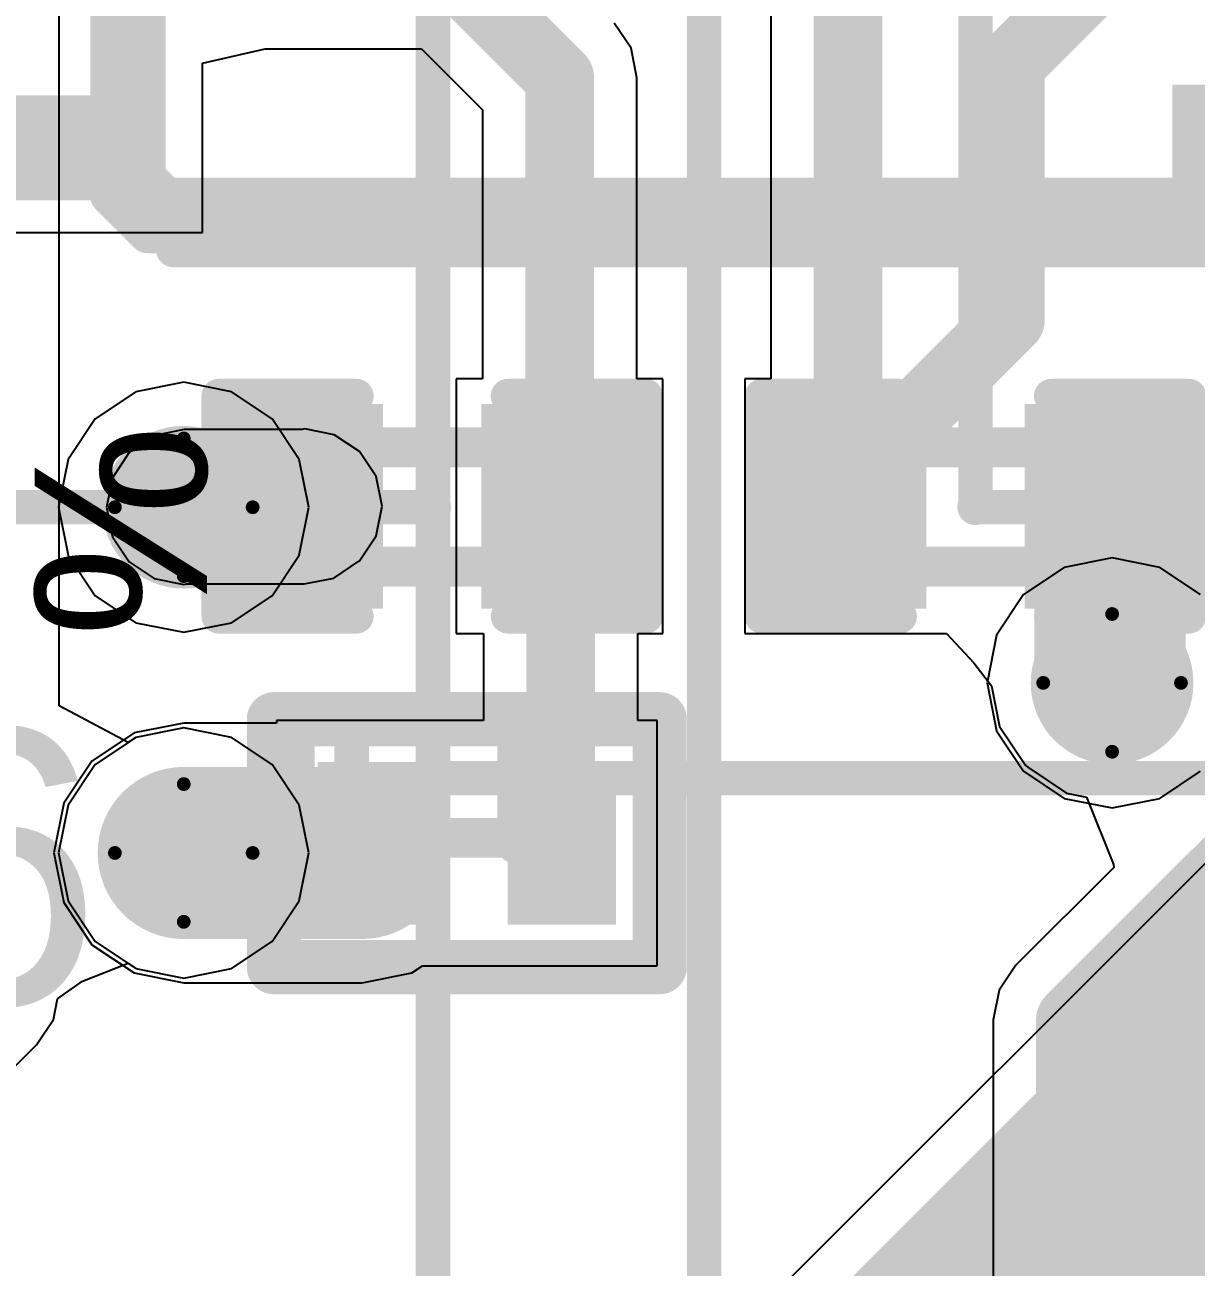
# Model space of a CAD drawing. Header units: millimetres. Extents: x -16 to 330, y -45 to 150.
# Drawn here: x 60.501 to 64.82, y 57.705 to 62.288 of the extents above; entities that cross this region are included whole.
import ezdxf

# ---------------------------------------------------------------- set-up
doc = ezdxf.new("R2010")
doc.units = ezdxf.units.MM
for name, color, linetype in [('BottomLayer', 5, 'Continuous'), ('BottomSolder', 6, 'Continuous'), ('DrillDrawing', 1, 'Continuous'), ('Mechanical13', 56, 'Continuous'), ('MidLayer1', 16, 'Continuous'), ('MidLayer2', 76, 'Continuous'), ('TopLayer', 1, 'Continuous'), ('TopOverlay', 2, 'Continuous'), ('TopPaste', 8, 'Continuous'), ('TopSolder', 216, 'Continuous'), ('ViaHoleLayer', 16, 'Continuous')]:
    doc.layers.add(name, color=color, linetype=linetype)
doc.styles.add('Arial', font='arial.ttf', dxfattribs={"height": 0.2})

# ---------------------------------------------------------------- blocks, each defined once
blk = doc.blocks.new('TSSOP_20_59')
at = {"layer": 'TopLayer'}
blk.add_hatch(color=1, dxfattribs=at).paths.add_polyline_path([(3.6, 3.085), (3.6, 2.765), (2, 2.765), (2, 3.085)])
at = {"layer": 'TopOverlay'}
blk.add_hatch(color=2, dxfattribs=at).paths.add_polyline_path([(-1.9066, 2.6924), (-1.7288, 2.6924), (-1.7288, 3.1242), (-1.9066, 3.1242)])
at = {"layer": 'TopPaste'}
blk.add_hatch(color=8, dxfattribs=at).paths.add_polyline_path([(3.6, 3.085), (3.6, 2.765), (2, 2.765), (2, 3.085)])
at = {"layer": 'TopSolder'}
blk.add_hatch(color=216, dxfattribs=at).paths.add_polyline_path([(3.6, 3.085), (3.6, 2.765), (2, 2.765), (2, 3.085)])
at = {"layer": 'TopOverlay', "const_width": 0.127}
blk.add_lwpolyline([(1.9542, 3.302), (-1.9066, 3.302)], dxfattribs=at)
at = {"layer": 'TopOverlay', "const_width": 0.0635}
blk.add_lwpolyline([(1.9224, 3.302, 1), (1.9859, 3.302, 1)], format="xyb", close=True, dxfattribs=at)
blk = doc.blocks.new('IND_0402_149')
at = {"layer": 'TopLayer'}
for points in [[(-0.55, 0.3), (-0.15, 0.3), (-0.15, -0.3), (-0.55, -0.3)], [(0.15, 0.3), (0.55, 0.3), (0.55, -0.3), (0.15, -0.3)]]:
    blk.add_hatch(color=1, dxfattribs=at).paths.add_polyline_path(points)
at = {"layer": 'TopPaste'}
for points in [[(-0.55, 0.3), (-0.15, 0.3), (-0.15, -0.3), (-0.55, -0.3)], [(0.15, 0.3), (0.55, 0.3), (0.55, -0.3), (0.15, -0.3)]]:
    blk.add_hatch(color=8, dxfattribs=at).paths.add_polyline_path(points)
at = {"layer": 'TopSolder'}
for points in [[(-0.55, 0.3), (-0.15, 0.3), (-0.15, -0.3), (-0.55, -0.3)], [(0.15, 0.3), (0.55, 0.3), (0.55, -0.3), (0.15, -0.3)]]:
    blk.add_hatch(color=216, dxfattribs=at).paths.add_polyline_path(points)
at = {"layer": 'TopOverlay', "const_width": 0.2}
for points in [[(-0.7112, 0.4572), (-0.7112, -0.4572)], [(-0.3048, 0.4572), (-0.7112, 0.4572)], [(0.7112, 0.4572), (-0.3048, 0.4572)], [(0.7112, 0.4572), (0.7112, -0.4572)], [(-0.3048, -0.4572), (-0.7112, -0.4572)], [(0.7112, -0.4572), (-0.3048, -0.4572)]]:
    blk.add_lwpolyline(points, dxfattribs=at)
at = {"layer": 'TopOverlay', "const_width": 0.1}
for points in [[(-0.7612, 0.4572, 1), (-0.6612, 0.4572, 1)], [(-0.7612, 0.4572, 1), (-0.6612, 0.4572, 1)], [(-0.3548, 0.4572, 1), (-0.2548, 0.4572, 1)], [(-0.3548, 0.4572, 1), (-0.2548, 0.4572, 1)], [(0.6612, 0.4572, 1), (0.7612, 0.4572, 1)], [(0.6612, 0.4572, 1), (0.7612, 0.4572, 1)], [(-0.7612, -0.4572, 1), (-0.6612, -0.4572, 1)], [(-0.7612, -0.4572, 1), (-0.6612, -0.4572, 1)], [(-0.3548, -0.4572, 1), (-0.2548, -0.4572, 1)], [(-0.3548, -0.4572, 1), (-0.2548, -0.4572, 1)], [(0.6612, -0.4572, 1), (0.7612, -0.4572, 1)], [(0.6612, -0.4572, 1), (0.7612, -0.4572, 1)]]:
    blk.add_lwpolyline(points, format="xyb", close=True, dxfattribs=at)
blk = doc.blocks.new('C___0402_163')
at = {"layer": 'TopLayer'}
for points in [[(-0.6985, -0.3175), (-0.6985, 0.3175), (-0.2413, 0.3175), (-0.2413, -0.3175)], [(0.2413, -0.3175), (0.2413, 0.3175), (0.6985, 0.3175), (0.6985, -0.3175)]]:
    blk.add_hatch(color=1, dxfattribs=at).paths.add_polyline_path(points)
at = {"layer": 'TopPaste'}
for points in [[(-0.6985, -0.3175), (-0.6985, 0.3175), (-0.2413, 0.3175), (-0.2413, -0.3175)], [(0.2413, -0.3175), (0.2413, 0.3175), (0.6985, 0.3175), (0.6985, -0.3175)]]:
    blk.add_hatch(color=8, dxfattribs=at).paths.add_polyline_path(points)
at = {"layer": 'TopSolder'}
for points in [[(-0.7585, -0.3775), (-0.7585, 0.3775), (-0.1813, 0.3775), (-0.1813, -0.3775)], [(0.1813, -0.3775), (0.1813, 0.3775), (0.7585, 0.3775), (0.7585, -0.3775)]]:
    blk.add_hatch(color=216, dxfattribs=at).paths.add_polyline_path(points)
at = {"layer": 'TopOverlay', "const_width": 0.127}
for points in [[(-0.2794, 0.4064), (-0.7874, 0.4064)], [(-0.7874, 0.4064), (-0.7874, -0.4064)], [(0.7874, 0.4064), (0.2794, 0.4064)], [(0.7874, 0.4064), (0.7874, -0.4064)], [(-0.2794, -0.4064), (-0.7874, -0.4064)], [(0.7874, -0.4064), (0.2794, -0.4064)]]:
    blk.add_lwpolyline(points, dxfattribs=at)
at = {"layer": 'TopOverlay', "const_width": 0.0635}
for points in [[(-0.8191, 0.4064, 1), (-0.7556, 0.4064, 1)], [(-0.8191, 0.4064, 1), (-0.7556, 0.4064, 1)], [(-0.3111, 0.4064, 1), (-0.2477, 0.4064, 1)], [(0.2477, 0.4064, 1), (0.3111, 0.4064, 1)], [(0.7556, 0.4064, 1), (0.8191, 0.4064, 1)], [(0.7556, 0.4064, 1), (0.8191, 0.4064, 1)], [(-0.8191, -0.4064, 1), (-0.7556, -0.4064, 1)], [(-0.8191, -0.4064, 1), (-0.7556, -0.4064, 1)], [(-0.3111, -0.4064, 1), (-0.2477, -0.4064, 1)], [(0.2477, -0.4064, 1), (0.3111, -0.4064, 1)], [(0.7556, -0.4064, 1), (0.8191, -0.4064, 1)], [(0.7556, -0.4064, 1), (0.8191, -0.4064, 1)]]:
    blk.add_lwpolyline(points, format="xyb", close=True, dxfattribs=at)
blk = doc.blocks.new('C___0402_164')
at = {"layer": 'TopLayer'}
for points in [[(-0.6985, -0.3175), (-0.6985, 0.3175), (-0.2413, 0.3175), (-0.2413, -0.3175)], [(0.2413, -0.3175), (0.2413, 0.3175), (0.6985, 0.3175), (0.6985, -0.3175)]]:
    blk.add_hatch(color=1, dxfattribs=at).paths.add_polyline_path(points)
at = {"layer": 'TopPaste'}
for points in [[(-0.6985, -0.3175), (-0.6985, 0.3175), (-0.2413, 0.3175), (-0.2413, -0.3175)], [(0.2413, -0.3175), (0.2413, 0.3175), (0.6985, 0.3175), (0.6985, -0.3175)]]:
    blk.add_hatch(color=8, dxfattribs=at).paths.add_polyline_path(points)
at = {"layer": 'TopSolder'}
for points in [[(-0.7585, -0.3775), (-0.7585, 0.3775), (-0.1813, 0.3775), (-0.1813, -0.3775)], [(0.1813, -0.3775), (0.1813, 0.3775), (0.7585, 0.3775), (0.7585, -0.3775)]]:
    blk.add_hatch(color=216, dxfattribs=at).paths.add_polyline_path(points)
at = {"layer": 'TopOverlay', "const_width": 0.127}
for points in [[(-0.2794, 0.4064), (-0.7874, 0.4064)], [(-0.7874, 0.4064), (-0.7874, -0.4064)], [(0.7874, 0.4064), (0.2794, 0.4064)], [(0.7874, 0.4064), (0.7874, -0.4064)], [(-0.2794, -0.4064), (-0.7874, -0.4064)], [(0.7874, -0.4064), (0.2794, -0.4064)]]:
    blk.add_lwpolyline(points, dxfattribs=at)
at = {"layer": 'TopOverlay', "const_width": 0.0635}
for points in [[(-0.8191, 0.4064, 1), (-0.7556, 0.4064, 1)], [(-0.8191, 0.4064, 1), (-0.7556, 0.4064, 1)], [(-0.3111, 0.4064, 1), (-0.2477, 0.4064, 1)], [(0.2477, 0.4064, 1), (0.3111, 0.4064, 1)], [(0.7556, 0.4064, 1), (0.8191, 0.4064, 1)], [(0.7556, 0.4064, 1), (0.8191, 0.4064, 1)], [(-0.8191, -0.4064, 1), (-0.7556, -0.4064, 1)], [(-0.8191, -0.4064, 1), (-0.7556, -0.4064, 1)], [(-0.3111, -0.4064, 1), (-0.2477, -0.4064, 1)], [(0.2477, -0.4064, 1), (0.3111, -0.4064, 1)], [(0.7556, -0.4064, 1), (0.8191, -0.4064, 1)], [(0.7556, -0.4064, 1), (0.8191, -0.4064, 1)]]:
    blk.add_lwpolyline(points, format="xyb", close=True, dxfattribs=at)

msp = doc.modelspace()

# ---------------------------------------------------------------- hatches: boundary and pattern name
at = {"layer": 'BottomLayer'}
h = msp.add_hatch(color=5, dxfattribs=at)
edge = h.paths.add_edge_path()
edge.add_arc((61.087, 60.508), 0.3, 0, 360)
h = msp.add_hatch(color=5, dxfattribs=at)
edge = h.paths.add_edge_path()
edge.add_arc((64.5101, 59.8602), 0.3, 0, 360)
h = msp.add_hatch(color=5, dxfattribs=at)
edge = h.paths.add_edge_path()
edge.add_arc((61.087, 59.2328), 0.3, 0, 360)
at = {"layer": 'BottomSolder'}
h = msp.add_hatch(color=6, dxfattribs=at)
edge = h.paths.add_edge_path()
edge.add_arc((61.087, 60.508), 0.15, 0, 360)
h = msp.add_hatch(color=6, dxfattribs=at)
edge = h.paths.add_edge_path()
edge.add_arc((64.5101, 59.8602), 0.15, 0, 360)
h = msp.add_hatch(color=6, dxfattribs=at)
edge = h.paths.add_edge_path()
edge.add_arc((61.087, 59.2328), 0.15, 0, 360)
at = {"layer": 'MidLayer1'}
h = msp.add_hatch(color=16, dxfattribs=at)
edge = h.paths.add_edge_path()
edge.add_arc((61.087, 60.508), 0.3, 0, 360)
h = msp.add_hatch(color=16, dxfattribs=at)
edge = h.paths.add_edge_path()
edge.add_arc((64.5101, 59.8602), 0.3, 0, 360)
h = msp.add_hatch(color=16, dxfattribs=at)
edge = h.paths.add_edge_path()
edge.add_arc((61.087, 59.2328), 0.3, 0, 360)
at = {"layer": 'MidLayer2'}
h = msp.add_hatch(color=76, dxfattribs=at)
edge = h.paths.add_edge_path()
edge.add_arc((61.087, 60.508), 0.3, 0, 360)
h = msp.add_hatch(color=76, dxfattribs=at)
edge = h.paths.add_edge_path()
edge.add_arc((64.5101, 59.8602), 0.3, 0, 360)
h = msp.add_hatch(color=76, dxfattribs=at)
edge = h.paths.add_edge_path()
edge.add_arc((61.087, 59.2328), 0.3, 0, 360)
at = {"layer": 'TopLayer'}
h = msp.add_hatch(color=1, dxfattribs=at)
edge = h.paths.add_edge_path()
edge.add_arc((61.087, 60.508), 0.3, 0, 360)
h = msp.add_hatch(color=1, dxfattribs=at)
edge = h.paths.add_edge_path()
edge.add_arc((64.5101, 59.8602), 0.3, 0, 360)
h = msp.add_hatch(color=1, dxfattribs=at)
edge = h.paths.add_edge_path()
edge.add_arc((61.087, 59.2328), 0.3, 0, 360)
at = {"layer": 'TopSolder'}
h = msp.add_hatch(color=216, dxfattribs=at)
edge = h.paths.add_edge_path()
edge.add_arc((61.087, 60.508), 0.15, 0, 360)
h = msp.add_hatch(color=216, dxfattribs=at)
edge = h.paths.add_edge_path()
edge.add_arc((64.5101, 59.8602), 0.15, 0, 360)
h = msp.add_hatch(color=216, dxfattribs=at)
edge = h.paths.add_edge_path()
edge.add_arc((61.087, 59.2328), 0.15, 0, 360)
at = {"layer": 'ViaHoleLayer'}
h = msp.add_hatch(color=16, dxfattribs=at)
edge = h.paths.add_edge_path()
edge.add_arc((61.087, 60.508), 0.15, 0, 360)
h = msp.add_hatch(color=16, dxfattribs=at)
edge = h.paths.add_edge_path()
edge.add_arc((64.5101, 59.8602), 0.15, 0, 360)
h = msp.add_hatch(color=16, dxfattribs=at)
edge = h.paths.add_edge_path()
edge.add_arc((61.087, 59.2328), 0.15, 0, 360)

# ---------------------------------------------------------------- linework, layer by layer
at = {"layer": 'BottomLayer'}
for p, q in [((60.6278, 59.7755), (60.6278, 62.4928)), ((67.97, 62.3108), (61.5496, 55.8903)), ((60.8818, 59.6398), (60.6278, 59.7755)), ((61.087, 59.6941), (60.9105, 59.659)), ((61.2635, 59.659), (61.087, 59.6941)), ((60.9105, 59.659), (60.8818, 59.6398)), ((61.4131, 59.559), (61.2635, 59.659)), ((61.5131, 59.4093), (61.4131, 59.559)), ((61.5482, 59.2328), (61.5131, 59.4093)), ((61.5131, 59.0563), (61.5482, 59.2328)), ((61.4131, 58.9066), (61.5131, 59.0563)), ((61.2635, 58.8067), (61.4131, 58.9066)), ((60.7136, 58.7604), (60.8818, 58.8258)), ((60.8818, 58.8258), (60.9105, 58.8067)), ((60.9105, 58.8067), (61.087, 58.7715)), ((61.087, 58.7715), (61.2635, 58.8067)), ((60.6213, 58.6944), (60.7136, 58.7604)), ((60.6061, 58.618), (60.6213, 58.6944)), ((60.5443, 58.5256), (60.6061, 58.618)), ((60.0087, 57.99), (60.5443, 58.5256)), ((60.5443, 58.5256), (60.5443, 58.5256))]:
    msp.add_line(p, q, dxfattribs=at)
at = {"layer": 'BottomLayer', "const_width": 1}
msp.add_lwpolyline([(61.8221, 55.2323), (68.4353, 61.8455)], dxfattribs=at)
at = {"layer": 'DrillDrawing', "const_width": 0.0508}
for points in [[(60.833, 60.508), (61.087, 60.762)], [(61.087, 60.762), (61.341, 60.508)], [(60.833, 60.508), (61.087, 60.254)], [(61.087, 60.254), (61.341, 60.508)], [(64.2561, 59.8602), (64.5101, 60.1142)], [(64.5101, 60.1142), (64.7641, 59.8602)], [(64.2561, 59.8602), (64.5101, 59.6062)], [(64.5101, 59.6062), (64.7641, 59.8602)], [(60.833, 59.2328), (61.087, 59.4868)], [(61.087, 59.4868), (61.341, 59.2328)], [(60.833, 59.2328), (61.087, 58.9788)], [(61.087, 58.9788), (61.341, 59.2328)]]:
    msp.add_lwpolyline(points, dxfattribs=at)
at = {"layer": 'DrillDrawing', "const_width": 0.0254}
for points in [[(61.0743, 60.762, 1), (61.0997, 60.762, 1)], [(61.0743, 60.762, 1), (61.0997, 60.762, 1)], [(60.8203, 60.508, 1), (60.8457, 60.508, 1)], [(60.8203, 60.508, 1), (60.8457, 60.508, 1)], [(61.3283, 60.508, 1), (61.3537, 60.508, 1)], [(61.3283, 60.508, 1), (61.3537, 60.508, 1)], [(61.0743, 60.254, 1), (61.0997, 60.254, 1)], [(61.0743, 60.254, 1), (61.0997, 60.254, 1)], [(64.4974, 60.1142, 1), (64.5228, 60.1142, 1)], [(64.4974, 60.1142, 1), (64.5228, 60.1142, 1)], [(64.2434, 59.8602, 1), (64.2688, 59.8602, 1)], [(64.2434, 59.8602, 1), (64.2688, 59.8602, 1)], [(64.7514, 59.8602, 1), (64.7768, 59.8602, 1)], [(64.7514, 59.8602, 1), (64.7768, 59.8602, 1)], [(64.4974, 59.6062, 1), (64.5228, 59.6062, 1)], [(64.4974, 59.6062, 1), (64.5228, 59.6062, 1)], [(61.0743, 59.4868, 1), (61.0997, 59.4868, 1)], [(61.0743, 59.4868, 1), (61.0997, 59.4868, 1)], [(60.8203, 59.2328, 1), (60.8457, 59.2328, 1)], [(60.8203, 59.2328, 1), (60.8457, 59.2328, 1)], [(61.3283, 59.2328, 1), (61.3537, 59.2328, 1)], [(61.3283, 59.2328, 1), (61.3537, 59.2328, 1)], [(61.0743, 58.9788, 1), (61.0997, 58.9788, 1)], [(61.0743, 58.9788, 1), (61.0997, 58.9788, 1)]]:
    msp.add_lwpolyline(points, format="xyb", close=True, dxfattribs=at)
at = {"layer": 'Mechanical13', "const_width": 0.127}
for points in [[(64.0062, 60.5088), (64.0062, 68.4535)], [(64.0062, 60.5088), (64.0062, 68.4535)], [(60.8562, 61.6788), (60.8562, 67.8388)], [(60.9572, 61.7293), (60.9572, 67.7883)], [(62.0062, 59.5088), (62.0062, 67.4535)], [(62.0062, 59.5088), (62.0062, 67.4535)], [(63.0062, 56.8141), (63.0062, 64.7588)], [(63.0062, 56.8141), (63.0062, 64.7588)], [(60.8062, 61.9638), (60.8062, 62.3538)], [(60.3562, 61.9638), (60.6062, 61.9638)], [(60.6062, 61.9638), (60.8562, 61.9638)], [(60.6062, 61.7038), (60.6062, 61.9638)], [(60.8062, 61.6538), (60.9572, 61.7293)], [(60.9572, 61.7293), (61.0267, 61.6598)], [(60.3562, 61.7038), (60.6062, 61.7038)], [(60.6062, 61.7038), (60.8562, 61.7038)], [(60.8062, 61.6538), (60.8062, 61.7038)], [(60.8562, 61.6788), (60.9762, 61.5588)], [(60.8062, 61.6538), (60.9512, 61.5088)], [(60.9512, 61.5088), (61.0267, 61.6598)], [(61.0267, 61.6598), (64.9858, 61.6598)], [(60.9762, 61.5588), (65.0362, 61.5588)], [(60.9512, 61.5088), (65.0612, 61.5088)], [(61.5062, 60.7588), (61.7062, 60.7588)], [(61.5062, 60.7388), (61.5062, 60.7588)], [(61.7062, 60.7388), (61.7062, 60.7588)], [(62.3062, 60.7588), (62.5062, 60.7588)], [(62.3062, 60.7388), (62.3062, 60.7588)], [(62.5062, 60.7388), (62.5062, 60.7588)], [(63.5062, 60.7588), (63.7062, 60.7588)], [(63.5062, 60.7388), (63.5062, 60.7588)], [(63.7062, 60.7388), (63.7062, 60.7588)], [(64.3062, 60.7588), (64.5062, 60.7588)], [(64.3062, 60.7388), (64.3062, 60.7588)], [(64.5062, 60.7388), (64.5062, 60.7588)], [(61.5062, 60.7388), (62.5062, 60.7388)], [(61.5062, 60.2788), (61.5062, 60.7388)], [(61.7062, 60.2788), (61.7062, 60.7388)], [(61.7062, 60.7188), (62.3062, 60.7188)], [(62.3062, 60.2788), (62.3062, 60.7388)], [(62.5062, 60.2788), (62.5062, 60.7388)], [(63.5062, 60.7388), (64.5062, 60.7388)], [(63.5062, 60.2788), (63.5062, 60.7388)], [(63.7062, 60.2788), (63.7062, 60.7388)], [(63.7062, 60.7188), (64.3062, 60.7188)], [(64.3062, 60.2788), (64.3062, 60.7388)], [(64.5062, 60.2788), (64.5062, 60.7388)], [(58.0339, 60.5088), (62.0062, 60.5088)], [(58.0339, 60.5088), (62.0062, 60.5088)], [(62.0062, 52.5641), (62.0062, 60.5088)], [(62.0062, 52.5641), (62.0062, 60.5088)], [(64.0062, 60.5088), (67.9786, 60.5088)], [(64.0062, 60.5088), (67.9786, 60.5088)], [(61.7062, 60.2988), (62.3062, 60.2988)], [(63.7062, 60.2988), (64.3062, 60.2988)], [(61.5062, 60.2788), (62.5062, 60.2788)], [(61.5062, 60.2588), (61.5062, 60.2788)], [(61.5062, 60.2588), (61.7062, 60.2588)], [(61.7062, 60.2588), (61.7062, 60.2788)], [(62.3062, 60.2588), (62.3062, 60.2788)], [(62.3062, 60.2588), (62.5062, 60.2588)], [(62.5062, 60.2588), (62.5062, 60.2788)], [(63.5062, 60.2788), (64.5062, 60.2788)], [(63.5062, 60.2588), (63.5062, 60.2788)], [(63.5062, 60.2588), (63.7062, 60.2588)], [(63.7062, 60.2588), (63.7062, 60.2788)], [(64.3062, 60.2588), (64.3062, 60.2788)], [(64.3062, 60.2588), (64.5062, 60.2588)], [(64.5062, 60.2588), (64.5062, 60.2788)], [(61.5062, 59.7588), (61.7062, 59.7588)], [(61.5062, 59.7388), (61.5062, 59.7588)], [(61.7062, 59.7388), (61.7062, 59.7588)], [(62.3062, 59.7588), (62.5062, 59.7588)], [(62.3062, 59.7388), (62.3062, 59.7588)], [(62.5062, 59.7388), (62.5062, 59.7588)], [(61.5062, 59.7388), (62.5062, 59.7388)], [(61.5062, 59.2788), (61.5062, 59.7388)], [(61.7062, 59.2788), (61.7062, 59.7388)], [(61.7062, 59.7188), (62.3062, 59.7188)], [(62.3062, 59.2788), (62.3062, 59.7388)], [(62.5062, 59.2788), (62.5062, 59.7388)], [(62.0062, 59.5088), (65.9786, 59.5088)], [(62.0062, 59.5088), (65.9786, 59.5088)], [(61.7062, 59.2988), (62.3062, 59.2988)], [(61.5062, 59.2788), (62.5062, 59.2788)], [(61.5062, 59.2588), (61.5062, 59.2788)], [(61.5062, 59.2588), (61.7062, 59.2588)], [(61.7062, 59.2588), (61.7062, 59.2788)], [(62.3062, 59.2588), (62.3062, 59.2788)], [(62.3062, 59.2588), (62.5062, 59.2588)], [(62.5062, 59.2588), (62.5062, 59.2788)]]:
    msp.add_lwpolyline(points, dxfattribs=at)
at = {"layer": 'Mechanical13'}
for points, const_width in [([(60.5745, 61.9638, 1), (60.638, 61.9638, 1)], 0.0635), ([(60.5745, 61.9638, 1), (60.638, 61.9638, 1)], 0.0635), ([(60.5745, 61.9638, 1), (60.638, 61.9638, 1)], 0.0635), ([(60.7745, 61.9638, 1), (60.838, 61.9638, 1)], 0.0635), ([(60.8245, 61.9638, 1), (60.888, 61.9638, 1)], 0.0635), ([(60.9255, 61.7293, 1), (60.989, 61.7293, 1)], 0.0635), ([(60.9255, 61.7293, 1), (60.989, 61.7293, 1)], 0.0635), ([(60.9255, 61.7293, 1), (60.989, 61.7293, 1)], 0.0635), ([(60.5745, 61.7038, 1), (60.638, 61.7038, 1)], 0.0635), ([(60.5745, 61.7038, 1), (60.638, 61.7038, 1)], 0.0635), ([(60.5745, 61.7038, 1), (60.638, 61.7038, 1)], 0.0635), ([(60.7745, 61.7038, 1), (60.838, 61.7038, 1)], 0.0635), ([(60.8245, 61.7038, 1), (60.888, 61.7038, 1)], 0.0635), ([(60.8245, 61.6788, 1), (60.888, 61.6788, 1)], 0.0635), ([(60.8245, 61.6788, 1), (60.888, 61.6788, 1)], 0.0635), ([(60.7745, 61.6538, 1), (60.838, 61.6538, 1)], 0.0635), ([(60.7745, 61.6538, 1), (60.838, 61.6538, 1)], 0.0635), ([(60.7745, 61.6538, 1), (60.838, 61.6538, 1)], 0.0635), ([(60.995, 61.6598, 1), (61.0585, 61.6598, 1)], 0.0635), ([(60.995, 61.6598, 1), (61.0585, 61.6598, 1)], 0.0635), ([(60.995, 61.6598, 1), (61.0585, 61.6598, 1)], 0.0635), ([(60.9445, 61.5588, 1), (61.008, 61.5588, 1)], 0.0635), ([(60.9445, 61.5588, 1), (61.008, 61.5588, 1)], 0.0635), ([(60.9195, 61.5088, 1), (60.983, 61.5088, 1)], 0.0635), ([(60.9195, 61.5088, 1), (60.983, 61.5088, 1)], 0.0635), ([(60.9195, 61.5088, 1), (60.983, 61.5088, 1)], 0.0635), ([(61.4745, 60.7588, 1), (61.538, 60.7588, 1)], 0.0635), ([(61.4745, 60.7588, 1), (61.538, 60.7588, 1)], 0.0635), ([(61.6745, 60.7588, 1), (61.738, 60.7588, 1)], 0.0635), ([(61.6745, 60.7588, 1), (61.738, 60.7588, 1)], 0.0635), ([(62.2745, 60.7588, 1), (62.338, 60.7588, 1)], 0.0635), ([(62.2745, 60.7588, 1), (62.338, 60.7588, 1)], 0.0635), ([(62.4745, 60.7588, 1), (62.538, 60.7588, 1)], 0.0635), ([(62.4745, 60.7588, 1), (62.538, 60.7588, 1)], 0.0635), ([(63.4745, 60.7588, 1), (63.538, 60.7588, 1)], 0.0635), ([(63.4745, 60.7588, 1), (63.538, 60.7588, 1)], 0.0635), ([(63.6745, 60.7588, 1), (63.738, 60.7588, 1)], 0.0635), ([(63.6745, 60.7588, 1), (63.738, 60.7588, 1)], 0.0635), ([(64.2745, 60.7588, 1), (64.338, 60.7588, 1)], 0.0635), ([(64.2745, 60.7588, 1), (64.338, 60.7588, 1)], 0.0635), ([(64.4745, 60.7588, 1), (64.538, 60.7588, 1)], 0.0635), ([(64.4745, 60.7588, 1), (64.538, 60.7588, 1)], 0.0635), ([(61.4745, 60.7388, 1), (61.538, 60.7388, 1)], 0.0635), ([(61.4745, 60.7388, 1), (61.538, 60.7388, 1)], 0.0635), ([(61.4745, 60.7388, 1), (61.538, 60.7388, 1)], 0.0635), ([(61.6745, 60.7388, 1), (61.738, 60.7388, 1)], 0.0635), ([(61.6745, 60.7388, 1), (61.738, 60.7388, 1)], 0.0635), ([(61.6745, 60.7188, 1), (61.738, 60.7188, 1)], 0.0635), ([(62.2745, 60.7388, 1), (62.338, 60.7388, 1)], 0.0635), ([(62.2745, 60.7388, 1), (62.338, 60.7388, 1)], 0.0635), ([(62.2745, 60.7188, 1), (62.338, 60.7188, 1)], 0.0635), ([(62.4745, 60.7388, 1), (62.538, 60.7388, 1)], 0.0635), ([(62.4745, 60.7388, 1), (62.538, 60.7388, 1)], 0.0635), ([(62.4745, 60.7388, 1), (62.538, 60.7388, 1)], 0.0635), ([(63.4745, 60.7388, 1), (63.538, 60.7388, 1)], 0.0635), ([(63.4745, 60.7388, 1), (63.538, 60.7388, 1)], 0.0635), ([(63.4745, 60.7388, 1), (63.538, 60.7388, 1)], 0.0635), ([(63.6745, 60.7388, 1), (63.738, 60.7388, 1)], 0.0635), ([(63.6745, 60.7388, 1), (63.738, 60.7388, 1)], 0.0635), ([(63.6745, 60.7188, 1), (63.738, 60.7188, 1)], 0.0635), ([(64.2745, 60.7388, 1), (64.338, 60.7388, 1)], 0.0635), ([(64.2745, 60.7388, 1), (64.338, 60.7388, 1)], 0.0635), ([(64.2745, 60.7188, 1), (64.338, 60.7188, 1)], 0.0635), ([(64.4745, 60.7388, 1), (64.538, 60.7388, 1)], 0.0635), ([(64.4745, 60.7388, 1), (64.538, 60.7388, 1)], 0.0635), ([(64.4745, 60.7388, 1), (64.538, 60.7388, 1)], 0.0635), ([(62.0094, 60.5088, 1), (62.0031, 60.5088, 1)], 0.127), ([(62.0094, 60.5088, 1), (62.0031, 60.5088, 1)], 0.127), ([(61.9713, 60.5088, 1), (62.0348, 60.5088, 1)], 0.0635), ([(61.9713, 60.5088, 1), (62.0348, 60.5088, 1)], 0.0635), ([(61.9745, 60.5088, 1), (62.038, 60.5088, 1)], 0.0635), ([(61.9745, 60.5088, 1), (62.038, 60.5088, 1)], 0.0635), ([(61.9745, 60.5088, 1), (62.038, 60.5088, 1)], 0.0635), ([(61.9745, 60.5088, 1), (62.038, 60.5088, 1)], 0.0635), ([(61.9777, 60.5088, 1), (62.0412, 60.5088, 1)], 0.0635), ([(61.9777, 60.5088, 1), (62.0412, 60.5088, 1)], 0.0635), ([(64.0094, 60.5088, 1), (64.0031, 60.5088, 1)], 0.127), ([(64.0094, 60.5088, 1), (64.0031, 60.5088, 1)], 0.127), ([(63.9713, 60.5088, 1), (64.0348, 60.5088, 1)], 0.0635), ([(63.9713, 60.5088, 1), (64.0348, 60.5088, 1)], 0.0635), ([(63.9745, 60.5088, 1), (64.038, 60.5088, 1)], 0.0635), ([(63.9745, 60.5088, 1), (64.038, 60.5088, 1)], 0.0635), ([(63.9745, 60.5088, 1), (64.038, 60.5088, 1)], 0.0635), ([(63.9745, 60.5088, 1), (64.038, 60.5088, 1)], 0.0635), ([(63.9777, 60.5088, 1), (64.0412, 60.5088, 1)], 0.0635), ([(63.9777, 60.5088, 1), (64.0412, 60.5088, 1)], 0.0635), ([(61.6745, 60.2988, 1), (61.738, 60.2988, 1)], 0.0635), ([(62.2745, 60.2988, 1), (62.338, 60.2988, 1)], 0.0635), ([(63.6745, 60.2988, 1), (63.738, 60.2988, 1)], 0.0635), ([(64.2745, 60.2988, 1), (64.338, 60.2988, 1)], 0.0635), ([(61.4745, 60.2788, 1), (61.538, 60.2788, 1)], 0.0635), ([(61.4745, 60.2788, 1), (61.538, 60.2788, 1)], 0.0635), ([(61.4745, 60.2788, 1), (61.538, 60.2788, 1)], 0.0635), ([(61.4745, 60.2588, 1), (61.538, 60.2588, 1)], 0.0635), ([(61.4745, 60.2588, 1), (61.538, 60.2588, 1)], 0.0635), ([(61.6745, 60.2788, 1), (61.738, 60.2788, 1)], 0.0635), ([(61.6745, 60.2788, 1), (61.738, 60.2788, 1)], 0.0635), ([(61.6745, 60.2588, 1), (61.738, 60.2588, 1)], 0.0635), ([(61.6745, 60.2588, 1), (61.738, 60.2588, 1)], 0.0635), ([(62.2745, 60.2788, 1), (62.338, 60.2788, 1)], 0.0635), ([(62.2745, 60.2788, 1), (62.338, 60.2788, 1)], 0.0635), ([(62.2745, 60.2588, 1), (62.338, 60.2588, 1)], 0.0635), ([(62.2745, 60.2588, 1), (62.338, 60.2588, 1)], 0.0635), ([(62.4745, 60.2788, 1), (62.538, 60.2788, 1)], 0.0635), ([(62.4745, 60.2788, 1), (62.538, 60.2788, 1)], 0.0635), ([(62.4745, 60.2788, 1), (62.538, 60.2788, 1)], 0.0635), ([(62.4745, 60.2588, 1), (62.538, 60.2588, 1)], 0.0635), ([(62.4745, 60.2588, 1), (62.538, 60.2588, 1)], 0.0635), ([(63.4745, 60.2788, 1), (63.538, 60.2788, 1)], 0.0635), ([(63.4745, 60.2788, 1), (63.538, 60.2788, 1)], 0.0635), ([(63.4745, 60.2788, 1), (63.538, 60.2788, 1)], 0.0635), ([(63.4745, 60.2588, 1), (63.538, 60.2588, 1)], 0.0635), ([(63.4745, 60.2588, 1), (63.538, 60.2588, 1)], 0.0635), ([(63.6745, 60.2788, 1), (63.738, 60.2788, 1)], 0.0635), ([(63.6745, 60.2788, 1), (63.738, 60.2788, 1)], 0.0635), ([(63.6745, 60.2588, 1), (63.738, 60.2588, 1)], 0.0635), ([(63.6745, 60.2588, 1), (63.738, 60.2588, 1)], 0.0635), ([(64.2745, 60.2788, 1), (64.338, 60.2788, 1)], 0.0635), ([(64.2745, 60.2788, 1), (64.338, 60.2788, 1)], 0.0635), ([(64.2745, 60.2588, 1), (64.338, 60.2588, 1)], 0.0635), ([(64.2745, 60.2588, 1), (64.338, 60.2588, 1)], 0.0635), ([(64.4745, 60.2788, 1), (64.538, 60.2788, 1)], 0.0635), ([(64.4745, 60.2788, 1), (64.538, 60.2788, 1)], 0.0635), ([(64.4745, 60.2788, 1), (64.538, 60.2788, 1)], 0.0635), ([(64.4745, 60.2588, 1), (64.538, 60.2588, 1)], 0.0635), ([(64.4745, 60.2588, 1), (64.538, 60.2588, 1)], 0.0635), ([(61.4745, 59.7588, 1), (61.538, 59.7588, 1)], 0.0635), ([(61.4745, 59.7588, 1), (61.538, 59.7588, 1)], 0.0635), ([(61.6745, 59.7588, 1), (61.738, 59.7588, 1)], 0.0635), ([(61.6745, 59.7588, 1), (61.738, 59.7588, 1)], 0.0635), ([(62.2745, 59.7588, 1), (62.338, 59.7588, 1)], 0.0635), ([(62.2745, 59.7588, 1), (62.338, 59.7588, 1)], 0.0635), ([(62.4745, 59.7588, 1), (62.538, 59.7588, 1)], 0.0635), ([(62.4745, 59.7588, 1), (62.538, 59.7588, 1)], 0.0635), ([(61.4745, 59.7388, 1), (61.538, 59.7388, 1)], 0.0635), ([(61.4745, 59.7388, 1), (61.538, 59.7388, 1)], 0.0635), ([(61.4745, 59.7388, 1), (61.538, 59.7388, 1)], 0.0635), ([(61.6745, 59.7388, 1), (61.738, 59.7388, 1)], 0.0635), ([(61.6745, 59.7388, 1), (61.738, 59.7388, 1)], 0.0635), ([(61.6745, 59.7188, 1), (61.738, 59.7188, 1)], 0.0635), ([(62.2745, 59.7388, 1), (62.338, 59.7388, 1)], 0.0635), ([(62.2745, 59.7388, 1), (62.338, 59.7388, 1)], 0.0635), ([(62.2745, 59.7188, 1), (62.338, 59.7188, 1)], 0.0635), ([(62.4745, 59.7388, 1), (62.538, 59.7388, 1)], 0.0635), ([(62.4745, 59.7388, 1), (62.538, 59.7388, 1)], 0.0635), ([(62.4745, 59.7388, 1), (62.538, 59.7388, 1)], 0.0635), ([(62.0094, 59.5088, 1), (62.0031, 59.5088, 1)], 0.127), ([(62.0094, 59.5088, 1), (62.0031, 59.5088, 1)], 0.127), ([(61.9713, 59.5088, 1), (62.0348, 59.5088, 1)], 0.0635), ([(61.9713, 59.5088, 1), (62.0348, 59.5088, 1)], 0.0635), ([(61.9745, 59.5088, 1), (62.038, 59.5088, 1)], 0.0635), ([(61.9745, 59.5088, 1), (62.038, 59.5088, 1)], 0.0635), ([(61.9745, 59.5088, 1), (62.038, 59.5088, 1)], 0.0635), ([(61.9745, 59.5088, 1), (62.038, 59.5088, 1)], 0.0635), ([(61.9777, 59.5088, 1), (62.0412, 59.5088, 1)], 0.0635), ([(61.9777, 59.5088, 1), (62.0412, 59.5088, 1)], 0.0635), ([(61.6745, 59.2988, 1), (61.738, 59.2988, 1)], 0.0635), ([(62.2745, 59.2988, 1), (62.338, 59.2988, 1)], 0.0635), ([(61.4745, 59.2788, 1), (61.538, 59.2788, 1)], 0.0635), ([(61.4745, 59.2788, 1), (61.538, 59.2788, 1)], 0.0635), ([(61.4745, 59.2788, 1), (61.538, 59.2788, 1)], 0.0635), ([(61.4745, 59.2588, 1), (61.538, 59.2588, 1)], 0.0635), ([(61.4745, 59.2588, 1), (61.538, 59.2588, 1)], 0.0635), ([(61.6745, 59.2788, 1), (61.738, 59.2788, 1)], 0.0635), ([(61.6745, 59.2788, 1), (61.738, 59.2788, 1)], 0.0635), ([(61.6745, 59.2588, 1), (61.738, 59.2588, 1)], 0.0635), ([(61.6745, 59.2588, 1), (61.738, 59.2588, 1)], 0.0635), ([(62.2745, 59.2788, 1), (62.338, 59.2788, 1)], 0.0635), ([(62.2745, 59.2788, 1), (62.338, 59.2788, 1)], 0.0635), ([(62.2745, 59.2588, 1), (62.338, 59.2588, 1)], 0.0635), ([(62.2745, 59.2588, 1), (62.338, 59.2588, 1)], 0.0635), ([(62.4745, 59.2788, 1), (62.538, 59.2788, 1)], 0.0635), ([(62.4745, 59.2788, 1), (62.538, 59.2788, 1)], 0.0635), ([(62.4745, 59.2788, 1), (62.538, 59.2788, 1)], 0.0635), ([(62.4745, 59.2588, 1), (62.538, 59.2588, 1)], 0.0635), ([(62.4745, 59.2588, 1), (62.538, 59.2588, 1)], 0.0635)]:
    msp.add_lwpolyline(points, format="xyb", close=True, dxfattribs=dict(at, const_width=const_width))
at = {"layer": 'MidLayer1'}
for p, q in [((61.087, 60.9693), (60.9105, 60.9342)), ((61.2635, 60.9342), (61.087, 60.9693)), ((60.9105, 60.9342), (60.7608, 60.8342)), ((61.4131, 60.8342), (61.2635, 60.9342)), ((60.7608, 60.8342), (60.6608, 60.6846)), ((61.5131, 60.6846), (61.4131, 60.8342)), ((60.6608, 60.6846), (60.6257, 60.508)), ((61.5482, 60.508), (61.5131, 60.6846)), ((60.6257, 60.508), (60.6608, 60.3315)), ((61.5131, 60.3315), (61.5482, 60.508)), ((60.6608, 60.3315), (60.7608, 60.1819)), ((61.4131, 60.1819), (61.5131, 60.3315)), ((64.5101, 60.3215), (64.3336, 60.2863)), ((64.6867, 60.2863), (64.5101, 60.3215)), ((64.3336, 60.2863), (64.184, 60.1864)), ((64.8363, 60.1864), (64.6867, 60.2863)), ((60.7608, 60.1819), (60.9105, 60.0819)), ((61.2635, 60.0819), (61.4131, 60.1819)), ((64.184, 60.1864), (64.084, 60.0367)), ((60.9105, 60.0819), (61.087, 60.0468)), ((61.087, 60.0468), (61.2635, 60.0819)), ((64.084, 60.0367), (64.0489, 59.8602)), ((64.0489, 59.8602), (64.084, 59.6837)), ((64.084, 59.6837), (64.184, 59.534)), ((64.184, 59.534), (64.3336, 59.434)), ((64.6867, 59.434), (64.8363, 59.534)), ((64.3336, 59.434), (64.5101, 59.3989)), ((64.5101, 59.3989), (64.6867, 59.434))]:
    msp.add_line(p, q, dxfattribs=at)
at = {"layer": 'MidLayer2'}
for p, q in [((61.087, 59.6941), (60.9105, 59.659)), ((61.2635, 59.659), (61.087, 59.6941)), ((60.9105, 59.659), (60.7608, 59.559)), ((61.4131, 59.559), (61.2635, 59.659)), ((60.7608, 59.559), (60.6608, 59.4093)), ((61.5131, 59.4093), (61.4131, 59.559)), ((60.6608, 59.4093), (60.6257, 59.2328)), ((61.5482, 59.2328), (61.5131, 59.4093)), ((60.6257, 59.2328), (60.6608, 59.0563)), ((61.5131, 59.0563), (61.5482, 59.2328)), ((60.6608, 59.0563), (60.7608, 58.9066)), ((61.4131, 58.9066), (61.5131, 59.0563)), ((60.7608, 58.9066), (60.9105, 58.8067)), ((61.2635, 58.8067), (61.4131, 58.9066)), ((60.9105, 58.8067), (61.087, 58.7715)), ((61.087, 58.7715), (61.2635, 58.8067))]:
    msp.add_line(p, q, dxfattribs=at)
at = {"layer": 'TopLayer'}
for p, q in [((63.2515, 68.4385), (63.2515, 60.9819)), ((62.7362, 62.2016), (62.6744, 62.294)), ((61.1555, 62.1462), (61.3876, 62.1989)), ((61.3876, 62.1989), (61.9638, 62.1989)), ((61.9638, 62.1989), (62.1881, 61.9746)), ((62.7578, 62.0926), (62.7362, 62.2016)), ((61.1555, 61.5214), (61.1555, 62.1462)), ((62.7578, 60.9819), (62.7578, 62.0926)), ((62.7578, 62.0926), (62.7578, 62.0926)), ((62.1881, 61.9746), (62.1881, 60.9819)), ((59.3972, 61.5214), (61.1555, 61.5214)), ((62.1881, 60.9819), (62.092, 60.9819)), ((62.092, 60.9819), (62.092, 60.0421)), ((62.854, 60.9819), (62.7578, 60.9819)), ((62.854, 60.0421), (62.854, 60.9819)), ((63.2515, 60.9819), (63.1553, 60.9819)), ((63.1553, 60.9819), (63.1553, 60.0421)), ((60.9799, 60.7732), (60.8875, 60.7115)), ((61.089, 60.7949), (60.9799, 60.7732)), ((61.5233, 60.7949), (61.089, 60.7949)), ((61.089, 60.7949), (61.089, 60.7949)), ((61.5332, 60.7969), (61.5233, 60.7949)), ((61.6422, 60.7752), (61.5332, 60.7969)), ((61.7346, 60.7134), (61.6422, 60.7752)), ((60.8856, 60.7095), (60.8238, 60.6171)), ((60.8875, 60.7115), (60.8856, 60.7095)), ((61.7964, 60.621), (61.7346, 60.7134)), ((60.8238, 60.6171), (60.8021, 60.508)), ((61.818, 60.512), (61.7964, 60.621)), ((60.8021, 60.508), (60.8238, 60.399)), ((61.7964, 60.403), (61.818, 60.512)), ((61.7346, 60.3105), (61.7964, 60.403)), ((60.8238, 60.399), (60.8856, 60.3066)), ((61.6402, 60.2468), (61.7326, 60.3086)), ((61.7326, 60.3086), (61.7346, 60.3105)), ((60.8856, 60.3066), (60.978, 60.2449)), ((60.978, 60.2449), (61.087, 60.2232)), ((61.087, 60.2232), (61.0969, 60.2251)), ((61.0969, 60.2251), (61.5312, 60.2251)), ((61.5312, 60.2251), (61.6402, 60.2468)), ((61.5312, 60.2251), (61.5312, 60.2251)), ((62.092, 60.0421), (62.192, 60.0421)), ((62.192, 60.0421), (62.192, 59.7212)), ((62.7618, 59.7212), (62.7618, 60.0421)), ((62.7618, 60.0421), (62.854, 60.0421)), ((63.1553, 60.0421), (63.9, 60.0421)), ((63.9, 60.0421), (64.0005, 59.9342)), ((64.0005, 59.9342), (64.0657, 59.8495)), ((64.0657, 59.8495), (64.0955, 59.6996)), ((62.192, 59.7212), (61.4284, 59.7212)), ((61.4284, 59.7212), (61.4284, 59.7119)), ((62.8332, 59.7212), (62.7618, 59.7212)), ((62.8332, 58.8164), (62.8332, 59.7212)), ((60.9036, 59.6754), (60.7482, 59.5716)), ((61.087, 59.7119), (60.9036, 59.6754)), ((61.4284, 59.7119), (61.087, 59.7119)), ((64.0955, 59.6996), (64.191, 59.5568)), ((60.7482, 59.5716), (60.6444, 59.4162)), ((64.191, 59.5568), (64.1988, 59.5489)), ((64.1988, 59.5489), (64.3417, 59.4534)), ((64.3417, 59.4534), (64.416, 59.4387)), ((64.416, 59.4387), (64.5158, 59.1904)), ((60.6444, 59.4162), (60.6079, 59.2328)), ((60.6079, 59.2328), (60.6444, 59.0495)), ((64.516, 59.1795), (64.1553, 58.8188)), ((64.5158, 59.1904), (64.516, 59.1795)), ((60.6444, 59.0495), (60.7482, 58.894)), ((60.7482, 58.894), (60.9036, 58.7902)), ((61.9282, 58.7902), (61.9674, 58.8164)), ((61.9674, 58.8164), (62.8332, 58.8164)), ((64.1553, 58.8188), (64.0936, 58.7264)), ((60.9036, 58.7902), (61.087, 58.7537)), ((61.087, 58.7537), (61.7448, 58.7537)), ((61.7448, 58.7537), (61.9282, 58.7902)), ((64.0936, 58.7264), (64.0719, 58.6173)), ((64.0719, 58.6173), (64.0719, 58.6173)), ((64.0719, 58.6173), (64.0719, 49.9714))]:
    msp.add_line(p, q, dxfattribs=at)
for points, const_width in [([(63.5363, 60.6009), (63.5363, 68.4385)], 0.254), ([(62.0818, 62.4838), (62.473, 62.0926)], 0.254), ([(64.135, 62.1426), (64.4762, 62.4838)], 0.254), ([(64.135, 61.1995), (64.135, 62.1426)], 0.254), ([(62.473, 60.512), (62.473, 62.0926)], 0.254), ([(63.5363, 60.6009), (64.135, 61.1995)], 0.254), ([(64.3567, 58.6173), (66.6577, 60.9183)], 0.254), ([(63.5363, 60.512), (63.5363, 60.6009)], 0.254), ([(64.5023, 59.8681), (64.5023, 60.4739)], 0.5588), ([(61.087, 60.508), (61.089, 60.51)], 0.254), ([(61.089, 60.51), (61.5312, 60.51)], 0.254), ([(61.5312, 60.51), (61.5332, 60.512)], 0.254), ([(62.473, 60.512), (62.4769, 60.508)], 0.254), ([(62.4769, 59.2727), (62.4769, 60.508)], 0.254), ([(64.4761, 60.512), (64.4797, 60.5084)], 0.254), ([(64.5023, 59.8681), (64.5101, 59.8602)], 0.5588), ([(61.087, 59.2328), (61.7448, 59.2328)], 0.635), ([(61.7448, 59.2328), (61.7808, 59.2688)], 0.254), ([(62.4769, 59.2727), (62.4808, 59.2688)], 0.254), ([(64.3567, 49.8534), (64.3567, 58.6173)], 0.254)]:
    msp.add_lwpolyline(points, dxfattribs=dict(at, const_width=const_width))
for points, const_width in [([(64.0715, 62.1426, 1), (64.1985, 62.1426, 1)], 0.127), ([(64.0715, 62.1426, 1), (64.1985, 62.1426, 1)], 0.127), ([(62.4095, 62.0926, 1), (62.5365, 62.0926, 1)], 0.127), ([(62.4095, 62.0926, 1), (62.5365, 62.0926, 1)], 0.127), ([(64.0715, 61.1995, 1), (64.1985, 61.1995, 1)], 0.127), ([(64.0715, 61.1995, 1), (64.1985, 61.1995, 1)], 0.127), ([(63.4728, 60.6009, 1), (63.5998, 60.6009, 1)], 0.127), ([(63.4728, 60.6009, 1), (63.5998, 60.6009, 1)], 0.127), ([(63.4728, 60.6009, 1), (63.5998, 60.6009, 1)], 0.127), ([(64.3626, 60.4739, 1), (64.642, 60.4739, 1)], 0.2794), ([(61.0235, 60.508, 1), (61.1505, 60.508, 1)], 0.127), ([(61.0255, 60.51, 1), (61.1525, 60.51, 1)], 0.127), ([(61.0255, 60.51, 1), (61.1525, 60.51, 1)], 0.127), ([(61.4677, 60.51, 1), (61.5947, 60.51, 1)], 0.127), ([(61.4677, 60.51, 1), (61.5947, 60.51, 1)], 0.127), ([(61.4697, 60.512, 1), (61.5967, 60.512, 1)], 0.127), ([(62.4095, 60.512, 1), (62.5365, 60.512, 1)], 0.127), ([(62.4095, 60.512, 1), (62.5365, 60.512, 1)], 0.127), ([(62.4134, 60.508, 1), (62.5404, 60.508, 1)], 0.127), ([(62.4134, 60.508, 1), (62.5404, 60.508, 1)], 0.127), ([(63.4728, 60.512, 1), (63.5998, 60.512, 1)], 0.127), ([(64.4126, 60.512, 1), (64.5396, 60.512, 1)], 0.127), ([(64.4162, 60.5084, 1), (64.5432, 60.5084, 1)], 0.127), ([(64.3626, 59.8681, 1), (64.642, 59.8681, 1)], 0.2794), ([(64.3626, 59.8681, 1), (64.642, 59.8681, 1)], 0.2794), ([(64.3704, 59.8602, 1), (64.6498, 59.8602, 1)], 0.2794), ([(60.9282, 59.2328, 1), (61.2457, 59.2328, 1)], 0.3175), ([(61.5861, 59.2328, 1), (61.9036, 59.2328, 1)], 0.3175), ([(61.7173, 59.2688, 1), (61.8443, 59.2688, 1)], 0.127), ([(62.4134, 59.2727, 1), (62.5404, 59.2727, 1)], 0.127), ([(62.4134, 59.2727, 1), (62.5404, 59.2727, 1)], 0.127), ([(62.4173, 59.2688, 1), (62.5443, 59.2688, 1)], 0.127), ([(61.6813, 59.2328, 1), (61.8083, 59.2328, 1)], 0.127), ([(64.2932, 58.6173, 1), (64.4202, 58.6173, 1)], 0.127), ([(64.2932, 58.6173, 1), (64.4202, 58.6173, 1)], 0.127)]:
    msp.add_lwpolyline(points, format="xyb", close=True, dxfattribs=dict(at, const_width=const_width))

# ---------------------------------------------------------------- block references
at = {"rotation": 180}
for name, p in [('TSSOP_20_59', (63.0031, 64.7588)), ('C___0402_163', (62.0031, 60.512)), ('C___0402_164', (64.0062, 60.512)), ('IND_0402_149', (62.1308, 59.2688))]:
    msp.add_blockref(name, p, dxfattribs=at)

# ---------------------------------------------------------------- texts
at = {"layer": 'TopOverlay', "style": 'Arial'}
msp.add_text('%', height=0.635, rotation=90, dxfattribs=at).set_placement((61.1726, 60.0262))
msp.add_text('FB6', height=1.016, dxfattribs=at).set_placement((58.1834, 58.6742))

doc.saveas('drawing.dxf')
